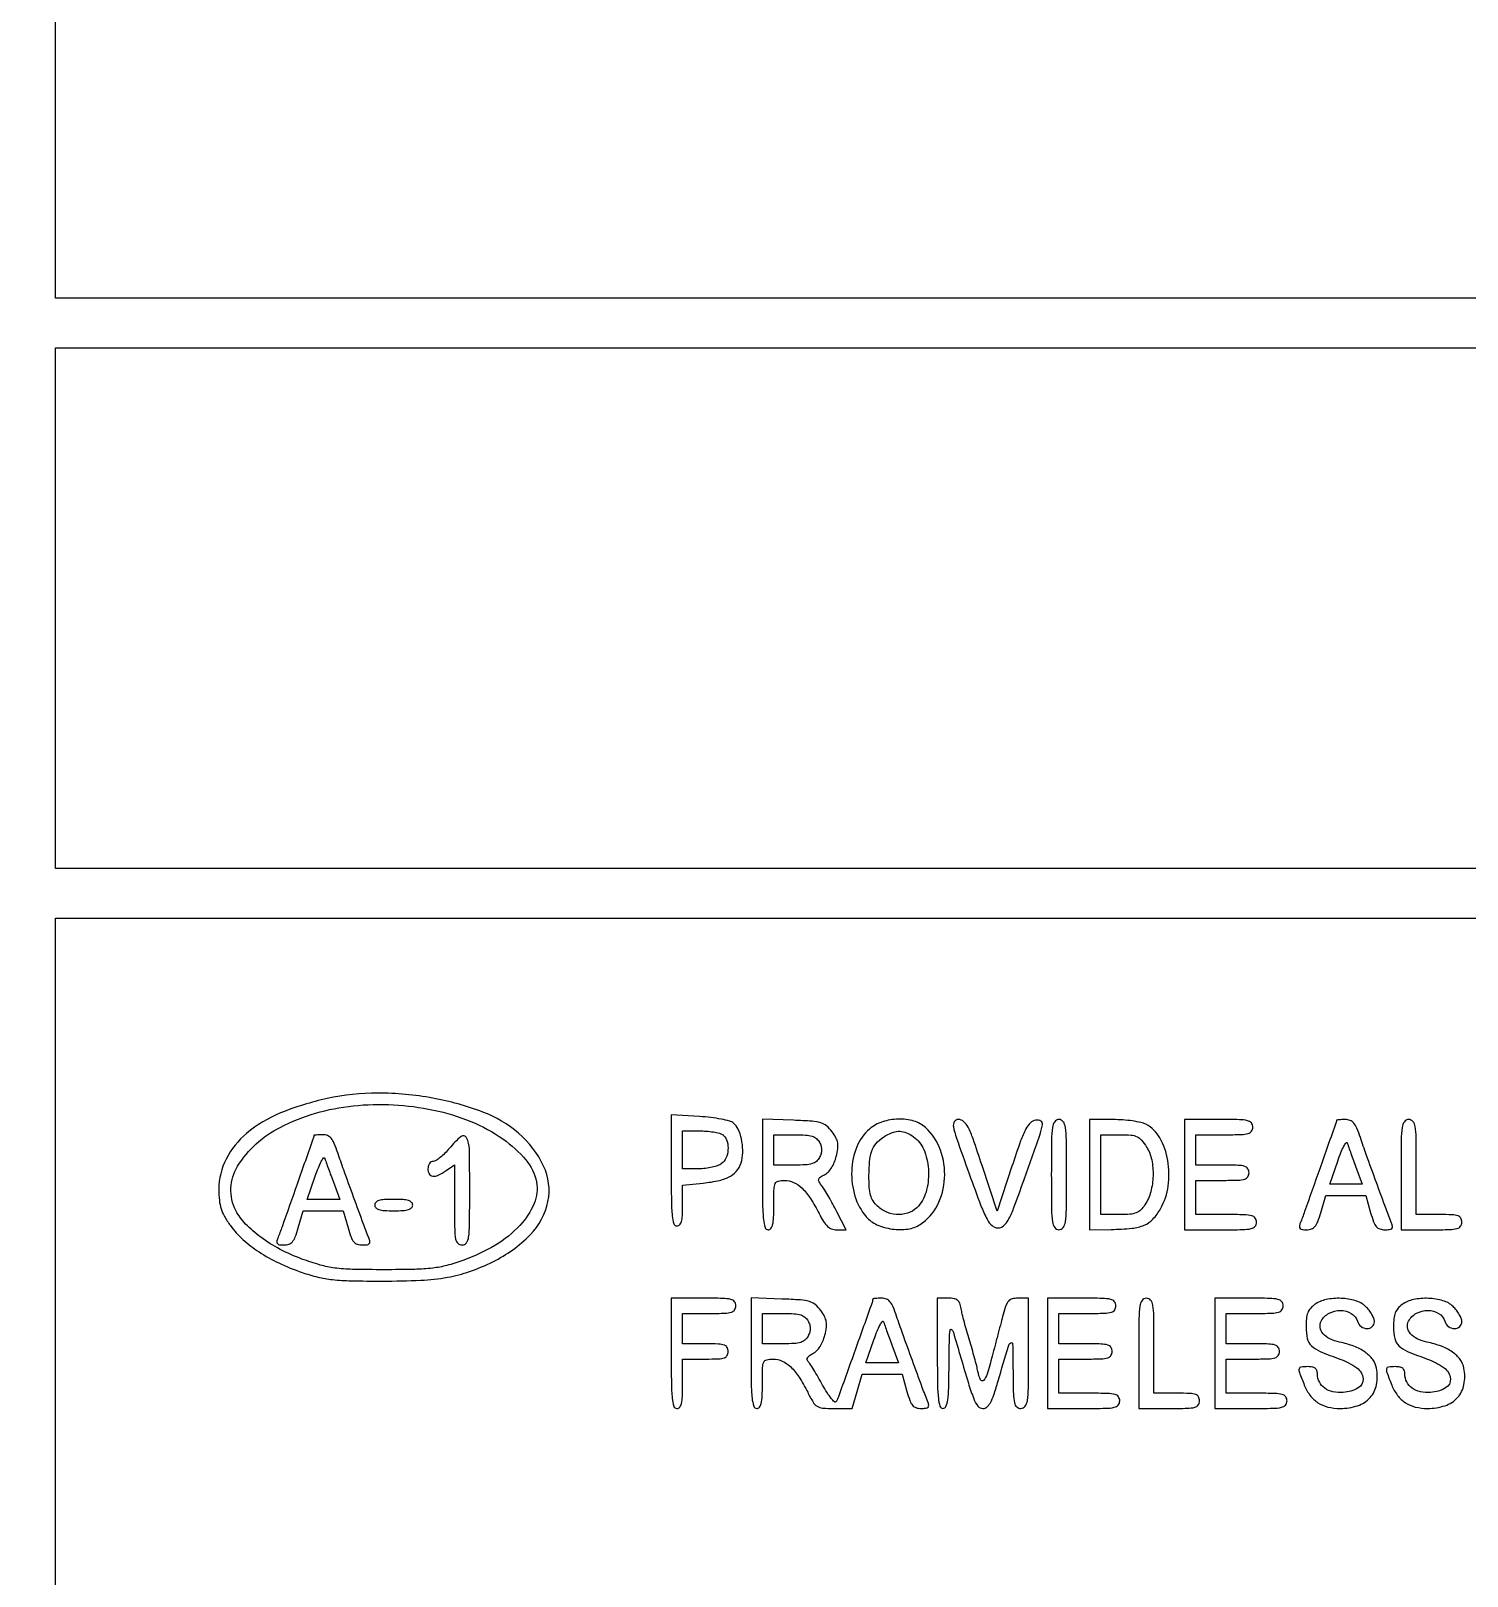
# Model space of a CAD drawing. Extents: x 0 to 1066, y 0 to 761.
# Drawn here: x 777.27 to 809.23, y 529.25 to 563.63 of the extents above; entities that cross this region are included whole.
import ezdxf

# ---------------------------------------------------------------- set-up
doc = ezdxf.new("R2010")
doc.units = 0
doc.header["$MEASUREMENT"] = 0

msp = doc.modelspace()

# ---------------------------------------------------------------- linework, layer by layer
msp.add_lwpolyline([(183.390323, 95.266879, 0.000001), (192.989143, 95.254457, 0.000118)], format="xyb")
for points in [[(409.06215, 749.15415), (40.8618, 749.132981), (40.8618, 380.65769), (40.8618, 12.1824), (501.2973, 12.1824), (961.7328, 12.1824), (961.7328, 380.646631), (961.7328, 749.110861), (961.41555, 749.1633, 0.040886), (961.153339, 749.184871, 0.000002), (934.190609, 749.194398, 0.000089), (904.448031, 749.199508, 0.000054), (869.1804, 749.195529, -0.000029), (813.61687, 749.186499, -0.000004), (696.10453, 749.175037, -0.000004), (556.774728, 749.163736, -0.000004)], [(783.8613, 539.876927, 0.042336), (782.824106, 539.555286, 0.078049), (782.068893, 539.101452, 0.100352), (781.612118, 538.529467, 0.119017), (781.4502, 537.858874, 0.023678), (781.462031, 537.60919, 0.053313), (781.499863, 537.423721, 0.054356), (781.575516, 537.25264, 0.025495), (781.707478, 537.049424, 0.05178), (781.984577, 536.740025, 0.039561), (782.344401, 536.461992, 0.035483), (782.784383, 536.217124, 0.026029), (783.302216, 536.007366, 0.024177), (783.652329, 535.904989, 0.032093), (783.979169, 535.848222, 0.021718), (784.396041, 535.821348, 0.005237), (785.088, 535.8141, 0.011203), (785.947029, 535.83335, 0.032196), (786.539567, 535.898302, 0.041141), (787.032418, 536.027189, 0.030657), (787.55049, 536.245809, 0.083053), (788.381185, 536.846835, 0.146366), (788.775072, 537.58875, 0.160929), (788.679024, 538.373913, 0.105895), (788.122081, 539.103733, 0.086629), (787.324302, 539.576668, 0.045726), (786.211785, 539.885648, 0.044038), (784.991929, 539.99757, 0.054944)], [(786.2301, 539.620176, -0.045283), (787.05996, 539.364975, -0.055369), (787.772223, 538.976349, -0.064183), (788.285543, 538.50925, -0.13045), (788.518637, 538.020334, -0.147618), (788.46669, 537.539749, -0.088164), (788.15068, 537.053887, -0.070355), (787.604618, 536.61431, -0.0478), (786.882185, 536.272637, -0.022803), (786.526886, 536.162478, -0.034691), (786.209419, 536.10284, -0.023697), (785.809569, 536.075225, -0.005392), (785.1303, 536.0679, -0.005258), (784.421168, 536.075358, -0.027054), (784.02941, 536.104845, -0.03816), (783.706526, 536.172149, -0.017704), (783.299312, 536.305828, -0.032559), (782.814911, 536.520808, -0.03742), (782.385697, 536.788465, -0.041176), (782.044793, 537.08428, -0.074271), (781.828682, 537.38349, -0.264999), (781.869066, 538.371776, -0.136259), (782.812768, 539.235219, -0.092055), (784.438202, 539.71421, -0.077862)], [(791.5176, 538.278626, 0.003177), (791.521921, 537.598644, 0.022367), (791.540918, 537.268254, 0.048715), (791.57678, 537.090902, 0.329705), (791.6445, 537.0408, 0.208378), (791.704843, 537.06709, 0.11961), (791.744331, 537.137527, 0.055661), (791.765706, 537.268599, 0.012613), (791.7714, 537.494264), (791.7714, 537.947728), (792.22635, 537.994683, 0.029754), (792.592121, 538.054588, 0.076952), (792.840188, 538.152357, 0.106873), (792.998228, 538.297232, 0.100256), (793.086812, 538.49772, 0.058942), (793.109783, 538.730286, 0.048856), (793.08074, 538.977541, 0.051542), (793.009441, 539.194471, 0.114883), (792.904997, 539.332057, 0.111025), (792.821535, 539.374619, 0.015594), (792.631566, 539.41695, 0.017167), (792.399929, 539.452844, 0.01383), (792.149035, 539.475928), (791.5176, 539.516451)], [(792.68508, 539.05428, -0.13151), (792.764234, 538.917269, -0.084316), (792.7816, 538.733315, -0.084006), (792.737213, 538.553281, -0.128741), (792.63855, 538.427567, -0.079472), (792.557195, 538.384101, -0.027293), (792.428372, 538.347404, -0.026323), (792.279463, 538.321796, -0.027554), (792.13095, 538.312491), (791.7714, 538.3098), (791.7714, 538.7328), (791.7714, 539.1558), (792.17748, 539.1558, -0.022886), (792.340385, 539.14834, -0.026473), (792.494096, 539.125978, -0.026952), (792.620295, 539.093581, -0.120635)], [(793.548, 538.186321, 0.003202), (793.552326, 537.510813, 0.022501), (793.571332, 537.18237, 0.049121), (793.60723, 537.006147, 0.329081), (793.6749, 536.9562, 0.232029), (793.736637, 536.98648, 0.108427), (793.775769, 537.069, 0.047315), (793.796501, 537.224857, 0.00942), (793.8018, 537.5061, -0.00595), (793.806107, 537.868065, -0.096871), (793.832144, 537.986198, -0.238613), (793.89681, 538.039815, -0.056005), (794.040853, 538.056, -0.111153), (794.242305, 538.010656, -0.081177), (794.43162, 537.879801, -0.058854), (794.61731, 537.653171, -0.025924), (794.809172, 537.31575, 0.021841), (794.908916, 537.136953, 0.069009), (794.99607, 537.031427, 0.100305), (795.088578, 536.975632, 0.085906), (795.200845, 536.9562), (795.41205, 536.9562), (795.205873, 537.35805, 0.006834), (795.117806, 537.524072, 0.006481), (795.023698, 537.690612, 0.006451), (794.936651, 537.83576, 0.022591), (794.875227, 537.925875, -0.02569), (794.808648, 538.024864, -0.192002), (794.799729, 538.079664, -0.198014), (794.831063, 538.12459, -0.027525), (794.931928, 538.181775, 0.089041), (795.009881, 538.239614, 0.046566), (795.084398, 538.335276, 0.042448), (795.147634, 538.455602, 0.038847), (795.191864, 538.588463, 0.026721), (795.225834, 538.764822, 0.076578), (795.223842, 538.889241, 0.082928), (795.184816, 539.001584, 0.035157), (795.098472, 539.136262, 0.057331), (794.975902, 539.26654, 0.10358), (794.847517, 539.335832, 0.055706), (794.652385, 539.370774, 0.007564), (794.237158, 539.391871), (793.548, 539.416443)], [(795.931603, 539.197573, 0.123885), (795.648412, 538.804877, 0.085485), (795.534837, 538.265957, 0.082885), (795.607308, 537.703936, 0.104562), (795.859039, 537.245326, 0.111799), (796.097009, 537.068975, 0.06908), (796.433408, 536.973281, 0.069045), (796.783365, 536.972815, 0.111332), (797.061282, 537.076881, 0.131426), (797.442039, 537.50286, 0.103697), (797.602454, 538.102511, 0.101152), (797.50979, 538.728853, 0.118621), (797.179171, 539.228419, 0.118666), (796.919435, 539.375001, 0.075716), (796.573756, 539.418938, 0.073305), (796.218741, 539.357607, 0.095814)], [(796.910697, 539.025839, -0.143223), (797.138398, 538.741523, -0.079931), (797.24086, 538.306353, -0.077332), (797.202665, 537.845218, -0.11509), (797.021396, 537.48495, -0.119537), (796.832984, 537.345395, -0.098447), (796.587327, 537.294752, -0.09388), (796.330877, 537.341462, -0.097006), (796.112603, 537.478547, -0.056872), (796.011683, 537.59764, -0.080028), (795.953787, 537.723996, -0.054705), (795.925963, 537.895724, -0.014142), (795.919491, 538.176497, -0.025001), (795.938555, 538.521355, -0.075567), (795.997982, 538.748338, -0.098225), (796.111437, 538.913205, -0.062967), (796.2975, 539.053619, -0.051006), (796.462266, 539.126958, -0.090781), (796.608914, 539.146995, -0.090761), (796.753171, 539.113781, -0.050966)], [(798.14906, 538.20405, 0.003393), (798.412269, 537.489187, 0.031784), (798.546864, 537.190305, 0.088186), (798.657921, 537.047971, 0.185146), (798.786942, 536.9985, 0.171713), (798.913048, 537.043124, 0.097838), (799.017869, 537.168708, 0.035907), (799.138775, 537.433253, 0.004013), (799.365304, 538.056, 0.000902), (799.719612, 539.060658, 0.03521), (799.78198, 539.288796, 0.313686), (799.74554, 539.372301, 0.175088), (799.631983, 539.395882, 0.158568), (799.511143, 539.336547, 0.080982), (799.409365, 539.199342, 0.034439), (799.294542, 538.933535, 0.004852), (799.101455, 538.368366), (798.770966, 537.369432), (798.435971, 538.389516, 0.004319), (798.236281, 538.980321, 0.035828), (798.124519, 539.240155, 0.094668), (798.025992, 539.365389, 0.180786), (797.907713, 539.4096, 0.252582), (797.818296, 539.361352, 0.197186), (797.796918, 539.251257, 0.035219), (797.867213, 538.995269, 0.0019)], [(799.9776, 538.1829, 0.002322), (799.981189, 537.410038, 0.031956), (800.001667, 537.130688, 0.123223), (800.052478, 537.004309, 0.240299), (800.1468, 536.9562, 0.240299), (800.241122, 537.004309, 0.123223), (800.291933, 537.130688, 0.031956), (800.312411, 537.410038, 0.002322), (800.316, 538.1829, 0.002322), (800.312411, 538.955762, 0.031956), (800.291933, 539.235113, 0.123223), (800.241122, 539.361491, 0.240299), (800.1468, 539.4096, 0.240299), (800.052478, 539.361491, 0.123223), (800.001667, 539.235113, 0.031956), (799.981189, 538.955762, 0.002322)], [(800.8236, 538.1829), (800.8236, 536.9562), (801.31005, 536.964633, 0.018847), (801.77302, 536.990133, 0.076273), (802.046429, 537.058481, 0.107083), (802.237618, 537.192269, 0.057946), (802.407822, 537.425164, 0.09461), (802.578813, 537.929818, 0.077415), (802.569401, 538.500431, 0.083451), (802.393767, 539.000865, 0.148656), (802.083584, 539.302603, 0.065462), (801.97124, 539.343066, 0.01784), (801.785259, 539.376774, 0.017725), (801.569631, 539.400191, 0.017594), (801.35235, 539.408353), (800.8236, 539.4096)], [(802.9386, 538.1829), (802.9386, 536.9562), (803.7423, 536.9562, 0.004147), (804.233009, 536.96027, 0.047763), (804.424388, 536.981803, 0.16431), (804.511794, 537.033393, 0.179874), (804.546, 537.1254, 0.157888), (804.51646, 537.216616, 0.176663), (804.44025, 537.268163, 0.055952), (804.275378, 537.290253, 0.005351), (803.8692, 537.2946), (803.1924, 537.2946), (803.1924, 537.6753), (803.1924, 538.056), (803.7846, 538.056, 0.006583), (804.134492, 538.060607, 0.063075), (804.281625, 538.083193, 0.183695), (804.35047, 538.134626, 0.142406), (804.3768, 538.2252, 0.142406), (804.35047, 538.315774, 0.183695), (804.281625, 538.367207, 0.063075), (804.134492, 538.389793, 0.006583), (803.7846, 538.3944), (803.1924, 538.3944), (803.1924, 538.7328), (803.1924, 539.0712), (803.8269, 539.0712, 0.005909), (804.204926, 539.075667, 0.059311), (804.360938, 539.09799, 0.180365), (804.433456, 539.149488, 0.150217), (804.4614, 539.2404, 0.17273), (804.428727, 539.332157, 0.168559), (804.345075, 539.38375, 0.050222), (804.162522, 539.405449, 0.004487), (803.7, 539.4096), (802.9386, 539.4096)], [(806.322595, 539.38845, -0.084799), (806.316091, 539.350434, -0.000052), (805.95012, 538.311662, -0.000388), (805.614576, 537.361928, -0.009822), (805.517575, 537.10425, 0.060048), (805.497983, 537.030519, 0.230938), (805.512232, 536.986662, 0.170663), (805.560325, 536.962554, 0.031659), (805.660579, 536.9562, 0.086283), (805.768694, 536.974997, 0.134827), (805.845523, 537.028959, 0.082591), (805.907596, 537.13597, 0.018432), (805.975068, 537.3369), (806.087476, 537.7176), (806.532443, 537.7176), (806.977411, 537.7176), (807.084, 537.3369, 0.017944), (807.149385, 537.13199, 0.087286), (807.209612, 537.026531, 0.141822), (807.286834, 536.974152, 0.078722), (807.400146, 536.9562, 0.029308), (807.505292, 536.962368, 0.166988), (807.555022, 536.986276, 0.236769), (807.569864, 537.030066, 0.061225), (807.55009, 537.10425, -0.006965), (807.427801, 537.420606, -0.001209), (807.206545, 538.02204, -0.001323), (806.986817, 538.628787, -0.005089), (806.855052, 539.00775, 0.017403), (806.776281, 539.2175, 0.074917), (806.707522, 539.331275, 0.125362), (806.627816, 539.389172, 0.094981), (806.521249, 539.4096, 0.00999), (806.445084, 539.408078, 0.016528), (806.380952, 539.403387, 0.010464), (806.329848, 539.396862, 0.371455)], [(807.7608, 538.1829), (807.7608, 536.9562), (808.4376, 536.9562, 0.005351), (808.843778, 536.960547, 0.055952), (809.00865, 536.982638, 0.176663), (809.08486, 537.034184, 0.157888), (809.1144, 537.1254, 0.12648), (809.091332, 537.215132, 0.188641), (809.0298, 537.2664, 0.072107), (808.900498, 537.289633, 0.008455), (808.6068, 537.2946), (808.0992, 537.2946), (808.0992, 538.3521, 0.002827), (808.095469, 539.012059, 0.036854), (808.074666, 539.256262, 0.138781), (808.023406, 539.366732, 0.218517), (807.93, 539.4096, 0.240299), (807.835678, 539.361491, 0.123223), (807.784867, 539.235113, 0.031956), (807.764389, 538.955762, 0.002322)], [(783.565195, 539.05005, -0.084799), (783.558691, 539.012034, -0.000052), (783.19272, 537.973262, -0.000388), (782.857176, 537.023528, -0.009822), (782.760175, 536.76585, 0.060048), (782.740583, 536.692119, 0.230938), (782.754832, 536.648262, 0.170663), (782.802925, 536.624154, 0.031659), (782.903179, 536.6178, 0.086283), (783.011294, 536.636597, 0.134827), (783.088123, 536.690559, 0.082591), (783.150196, 536.79757, 0.018432), (783.217668, 536.9985), (783.330076, 537.3792), (783.775043, 537.3792), (784.220011, 537.3792), (784.3266, 536.9985, 0.017944), (784.391985, 536.79359, 0.087286), (784.452212, 536.688131, 0.141822), (784.529434, 536.635752, 0.078722), (784.642746, 536.6178, 0.029308), (784.747892, 536.623968, 0.166988), (784.797622, 536.647876, 0.236769), (784.812464, 536.691666, 0.061225), (784.79269, 536.76585, -0.006965), (784.670401, 537.082206, -0.001209), (784.449145, 537.68364, -0.001323), (784.229417, 538.290387, -0.005089), (784.097652, 538.66935, 0.017403), (784.018881, 538.8791, 0.074917), (783.950122, 538.992875, 0.125362), (783.870416, 539.050772, 0.094981), (783.763849, 539.0712, 0.00999), (783.687684, 539.069678, 0.016528), (783.623552, 539.064987, 0.010464), (783.572448, 539.058462, 0.371455)], [(786.581318, 538.768992, -0.022302), (786.480361, 538.657971, -0.027389), (786.376295, 538.564185, -0.027663), (786.282475, 538.496723, -0.142986), (786.221768, 538.479, 0.141346), (786.176553, 538.465958, 0.099805), (786.138029, 538.429297, 0.084784), (786.11208, 538.374472, 0.068332), (786.1032, 538.3098, 0.129362), (786.132801, 538.197301, 0.245693), (786.209356, 538.14776, 0.137491), (786.335009, 538.170722, 0.03927), (786.507376, 538.272297), (786.6954, 538.403994), (786.6954, 537.510897, 0.003568), (786.699327, 536.960593, 0.043268), (786.720557, 536.750587, 0.15519), (786.772088, 536.655165, 0.19432), (786.8646, 536.6178, 0.240299), (786.958922, 536.665909, 0.123223), (787.009733, 536.792287, 0.031956), (787.030211, 537.071638, 0.002322), (787.0338, 537.8445, 0.004787), (787.025105, 538.75268, 0.109438), (786.964302, 539.00424, 0.488532), (786.840304, 539.030251, 0.043865)], [(794.817, 538.902, -0.049536), (794.853162, 538.814626, -0.073486), (794.865253, 538.7328, -0.073486), (794.853162, 538.650974, -0.049536), (794.817, 538.5636, -0.09537), (794.748105, 538.478675, -0.100861), (794.653866, 538.427433, -0.059921), (794.508832, 538.401448, -0.014397), (794.264123, 538.3944), (793.8018, 538.3944), (793.8018, 538.7328), (793.8018, 539.0712), (794.264123, 539.0712, -0.014397), (794.508832, 539.064152, -0.059921), (794.653866, 539.038167, -0.100861), (794.748105, 538.986925, -0.09537)], [(802.098553, 538.79625, -0.090931), (802.210874, 538.514531, -0.056823), (802.240935, 538.159609, -0.056208), (802.190025, 537.801788, -0.081785), (802.06123, 537.510909, -0.053857), (801.967967, 537.397366, -0.102503), (801.868965, 537.333735, -0.073821), (801.731288, 537.303009, -0.018052), (801.49845, 537.2946), (801.0774, 537.2946), (801.0774, 538.1829), (801.0774, 539.0712), (801.501643, 539.0712, -0.017821), (801.751618, 539.062288, -0.090339), (801.886117, 539.027735, -0.111314), (801.985876, 538.951366, -0.033754)], [(806.748755, 538.37325), (806.898544, 537.9714), (806.536238, 537.9714), (806.173932, 537.9714), (806.351743, 538.485818, -0.011999), (806.422493, 538.675624, -0.026422), (806.487517, 538.816059, -0.047278), (806.537834, 538.892701, -0.601846), (806.56426, 538.887668, 0.009837), (806.586096, 538.821495, 0.001488), (806.632771, 538.690123, 0.001668), (806.688862, 538.535356, 0.001442)], [(783.991355, 538.03485), (784.141144, 537.633), (783.778838, 537.633), (783.416532, 537.633), (783.594343, 538.147418, -0.011999), (783.665093, 538.337224, -0.026422), (783.730117, 538.477659, -0.047278), (783.780434, 538.554301, -0.601846), (783.80686, 538.549268, 0.009837), (783.828696, 538.483095, 0.001488), (783.875371, 538.351723, 0.001668), (783.931462, 538.196956, 0.001442)], [(784.9188, 537.5061, 0.200296), (784.943762, 537.446287, 0.122766), (785.01045, 537.406695, 0.058865), (785.133643, 537.385058, 0.014068), (785.3418, 537.3792, 0.014068), (785.549957, 537.385058, 0.058865), (785.67315, 537.406695, 0.122766), (785.739838, 537.446287, 0.200296), (785.7648, 537.5061, 0.200296), (785.739838, 537.565913, 0.122766), (785.67315, 537.605505, 0.058865), (785.549957, 537.627142, 0.014068), (785.3418, 537.633, 0.014068), (785.133643, 537.627142, 0.058865), (785.01045, 537.605505, 0.122766), (784.943762, 537.565913, 0.200296)], [(791.5176, 534.2067, 0.003213), (791.521928, 533.533179, 0.022561), (791.540938, 533.2056, 0.049302), (791.576853, 533.029877, 0.328801), (791.6445, 532.98, 0.232029), (791.706237, 533.01028, 0.108427), (791.745369, 533.0928, 0.047315), (791.766101, 533.248657, 0.00942), (791.7714, 533.5299), (791.7714, 534.0798), (792.279, 534.0798, 0.008455), (792.572698, 534.084767, 0.072107), (792.702, 534.108, 0.188641), (792.763532, 534.159268, 0.12648), (792.7866, 534.249, 0.12648), (792.763532, 534.338732, 0.188641), (792.702, 534.39, 0.072107), (792.572698, 534.413233, 0.008455), (792.279, 534.4182), (791.7714, 534.4182), (791.7714, 534.7566), (791.7714, 535.095), (792.3636, 535.095, 0.006583), (792.713492, 535.099607, 0.063075), (792.860625, 535.122193, 0.183695), (792.92947, 535.173626, 0.142406), (792.9558, 535.2642, 0.165398), (792.924683, 535.355695, 0.1727), (792.844763, 535.407274, 0.052938), (792.671045, 535.429157, 0.004884), (792.2367, 535.4334), (791.5176, 535.4334)], [(793.2942, 534.210121, 0.003202), (793.298526, 533.534613, 0.022501), (793.317532, 533.20617, 0.049121), (793.35343, 533.029947, 0.329081), (793.4211, 532.98, 0.232029), (793.482837, 533.01028, 0.108427), (793.521969, 533.0928, 0.047315), (793.542701, 533.248657, 0.00942), (793.548, 533.5299, -0.00595), (793.552307, 533.891865, -0.096871), (793.578344, 534.009998, -0.238613), (793.64301, 534.063615, -0.056005), (793.787053, 534.0798, -0.111153), (793.988505, 534.034456, -0.081177), (794.17782, 533.903601, -0.058854), (794.36351, 533.676971, -0.025924), (794.555372, 533.33955, 0.019528), (794.676203, 533.12058, 0.119336), (794.766452, 533.029504, 0.1192), (794.888413, 532.989746, 0.019465), (795.13865, 532.98), (795.541461, 532.98), (795.653868, 533.3607), (795.766276, 533.7414), (796.211243, 533.7414), (796.656211, 533.7414), (796.7628, 533.3607, 0.017944), (796.828185, 533.15579, 0.087286), (796.888412, 533.050331, 0.141822), (796.965634, 532.997952, 0.078722), (797.078946, 532.98, 0.029308), (797.184092, 532.986168, 0.166988), (797.233822, 533.010076, 0.236769), (797.248664, 533.053866, 0.061225), (797.22889, 533.12805, -0.006965), (797.106601, 533.444406, -0.001209), (796.885345, 534.04584, -0.001323), (796.665617, 534.652587, -0.005089), (796.533852, 535.03155, 0.017403), (796.455081, 535.2413, 0.074917), (796.386322, 535.355075, 0.125362), (796.306616, 535.412972, 0.094981), (796.200049, 535.4334, 0.00999), (796.123884, 535.431878, 0.016528), (796.059752, 535.427187, 0.010464), (796.008648, 535.420662, 0.371455), (796.001395, 535.41225, -0.085713), (795.988256, 535.336277, -0.000205), (795.611179, 534.279262, -0.000326), (795.239715, 533.241462, -0.052347), (795.186649, 533.13132, -0.469935), (795.151371, 533.126398, -0.03714), (795.077241, 533.204935, -0.029772), (794.985837, 533.332222, -0.015705), (794.887143, 533.49996, 0.00553), (794.786632, 533.679025, 0.006942), (794.689361, 533.84262, 0.005676), (794.604507, 533.977465, 0.053145), (794.561476, 534.030764, -0.183705), (794.54406, 534.06955, -0.158456), (794.555413, 534.112991, -0.095196), (794.598679, 534.158536, -0.040132), (794.671333, 534.202187, 0.084253), (794.753283, 534.261801, 0.049314), (794.829349, 534.356786, 0.044595), (794.893056, 534.476932, 0.038698), (794.938064, 534.612263, 0.026721), (794.972034, 534.788622, 0.076578), (794.970042, 534.913041, 0.082928), (794.931016, 535.025384, 0.035157), (794.844672, 535.160062, 0.057331), (794.722102, 535.29034, 0.10358), (794.593717, 535.359632, 0.055706), (794.398585, 535.394574, 0.007564), (793.983358, 535.415671), (793.2942, 535.440243)], [(797.4396, 534.2067, 0.003213), (797.443928, 533.533179, 0.022561), (797.462938, 533.2056, 0.049302), (797.498853, 533.029877, 0.328801), (797.5665, 532.98, 0.305395), (797.632734, 533.024616, 0.062503), (797.671002, 533.168264, 0.027449), (797.69281, 533.43816, 0.004264), (797.702037, 533.97405, -0.002416), (797.709385, 534.517522, -0.029471), (797.725446, 534.724943, -0.603012), (797.757212, 534.736514, -0.138127), (797.797691, 534.672, 0.001112), (798.131207, 533.546384, 0.020238), (798.252804, 533.192251, 0.077221), (798.345019, 533.033177, 0.226588), (798.456337, 532.98, 0.178321), (798.544545, 533.012492, 0.090477), (798.620367, 533.105402, 0.045479), (798.697022, 533.28028, 0.010027), (798.794609, 533.59335, -0.001209), (799.020905, 534.367115, -0.180504), (799.075726, 534.440117, -0.586533), (799.116768, 534.418153, -0.002598), (799.124921, 533.80485, 0.004063), (799.133082, 533.30181, 0.046466), (799.156247, 533.105091, 0.159576), (799.208538, 533.015136, 0.183972), (799.3008, 532.98, 0.240299), (799.395122, 533.028109, 0.123223), (799.445933, 533.154487, 0.031956), (799.466411, 533.433838, 0.002322), (799.47, 534.2067), (799.47, 535.4334), (799.235435, 535.4334, 0.057703), (799.105347, 535.418337, 0.150789), (799.025017, 535.371284, 0.102355), (798.967077, 535.274096, 0.018959), (798.90608, 535.07385, 0.000085), (798.859337, 534.896426, 0.000034), (798.79505, 534.652172, 0.000033), (798.725616, 534.38822, 0.000041), (798.661214, 534.14325, -0.009374), (798.547779, 533.742352, -0.115475), (798.468791, 533.605801, -0.538762), (798.401854, 533.617423, -0.053672), (798.343197, 533.80485, 0.012912), (798.316067, 533.925109, 0.003926), (798.268847, 534.105841, 0.003928), (798.212736, 534.307594, 0.004276), (798.154978, 534.5028, -0.00492), (798.097494, 534.698006, -0.004529), (798.042202, 534.899759, -0.004526), (797.996171, 535.080501, -0.014927), (797.970481, 535.20075, 0.043617), (797.937578, 535.320663, 0.134321), (797.888998, 535.388421, 0.130778), (797.811829, 535.423034, 0.040414), (797.683798, 535.4334), (797.4396, 535.4334)], [(799.893, 534.2067), (799.893, 532.98), (800.6967, 532.98, 0.004147), (801.187409, 532.98407, 0.047763), (801.378788, 533.005603, 0.16431), (801.466194, 533.057193, 0.179874), (801.5004, 533.1492, 0.157888), (801.47086, 533.240416, 0.176663), (801.39465, 533.291962, 0.055952), (801.229778, 533.314053, 0.005351), (800.8236, 533.3184), (800.1468, 533.3184), (800.1468, 533.6991), (800.1468, 534.0798), (800.739, 534.0798, 0.006583), (801.088892, 534.084407, 0.063075), (801.236025, 534.106993, 0.183695), (801.30487, 534.158426, 0.142406), (801.3312, 534.249, 0.142406), (801.30487, 534.339574, 0.183695), (801.236025, 534.391007, 0.063075), (801.088892, 534.413593, 0.006583), (800.739, 534.4182), (800.1468, 534.4182), (800.1468, 534.7566), (800.1468, 535.095), (800.7813, 535.095, 0.005909), (801.159326, 535.099467, 0.059311), (801.315338, 535.12179, 0.180365), (801.387856, 535.173288, 0.150217), (801.4158, 535.2642, 0.17273), (801.383127, 535.355957, 0.168559), (801.299475, 535.40755, 0.050222), (801.116922, 535.429249, 0.004487), (800.6544, 535.4334), (799.893, 535.4334)], [(801.9234, 534.2067), (801.9234, 532.98), (802.6002, 532.98, 0.005351), (803.006378, 532.984347, 0.055952), (803.17125, 533.006437, 0.176663), (803.24746, 533.057984, 0.157888), (803.277, 533.1492, 0.12648), (803.253932, 533.238932, 0.188641), (803.1924, 533.2902, 0.072107), (803.063098, 533.313433, 0.008455), (802.7694, 533.3184), (802.2618, 533.3184), (802.2618, 534.3759, 0.002827), (802.258069, 535.035859, 0.036854), (802.237266, 535.280062, 0.138781), (802.186006, 535.390532, 0.218517), (802.0926, 535.4334, 0.240299), (801.998278, 535.385291, 0.123223), (801.947467, 535.258912, 0.031956), (801.926989, 534.979562, 0.002322)], [(803.6154, 534.2067), (803.6154, 532.98), (804.4191, 532.98, 0.004147), (804.909809, 532.98407, 0.047763), (805.101188, 533.005603, 0.16431), (805.188594, 533.057193, 0.179874), (805.2228, 533.1492, 0.157888), (805.19326, 533.240416, 0.176663), (805.11705, 533.291962, 0.055952), (804.952178, 533.314053, 0.005351), (804.546, 533.3184), (803.8692, 533.3184), (803.8692, 533.6991), (803.8692, 534.0798), (804.4614, 534.0798, 0.006583), (804.811292, 534.084407, 0.063075), (804.958425, 534.106993, 0.183695), (805.02727, 534.158426, 0.142406), (805.0536, 534.249, 0.142406), (805.02727, 534.339574, 0.183695), (804.958425, 534.391007, 0.063075), (804.811292, 534.413593, 0.006583), (804.4614, 534.4182), (803.8692, 534.4182), (803.8692, 534.7566), (803.8692, 535.095), (804.5037, 535.095, 0.005909), (804.881726, 535.099467, 0.059311), (805.037738, 535.12179, 0.180365), (805.110256, 535.173288, 0.150217), (805.1382, 535.2642, 0.17273), (805.105527, 535.355957, 0.168559), (805.021875, 535.40755, 0.050222), (804.839322, 535.429249, 0.004487), (804.3768, 535.4334), (803.6154, 535.4334)], [(805.83615, 535.291744, 0.064007), (805.743352, 535.207532, 0.085808), (805.685551, 535.109965, 0.066535), (805.655034, 534.980074, 0.024477), (805.6458, 534.791558, 0.055339), (805.674437, 534.533612, 0.149321), (805.764673, 534.375124, 0.090969), (805.958444, 534.249462, 0.013145), (806.399897, 534.079457, -0.070637), (806.774395, 533.883369, -0.215768), (806.914151, 533.640624, -0.299828), (806.806396, 533.436264, -0.104684), (806.472604, 533.33507, -0.073735), (806.246138, 533.349005, -0.104161), (806.061847, 533.430473, -0.119079), (805.942523, 533.569312, -0.118782), (805.8996, 533.747443, 0.082235), (805.887146, 533.822652, 0.147435), (805.851033, 533.873134, 0.119852), (805.786824, 533.901694, 0.045016), (805.6881, 533.9106, 0.028442), (805.533693, 533.90181, 0.327023), (805.491592, 533.862913, 0.139119), (805.498229, 533.783742, 0.005125), (805.608089, 533.500801, 0.065244), (805.736877, 533.271052, 0.088006), (805.910242, 533.108238, 0.085852), (806.13254, 533.012365, 0.059042), (806.405673, 532.98, 0.079385), (806.794877, 533.042186, 0.130563), (807.072688, 533.222824, 0.137881), (807.214828, 533.509302, 0.093265), (807.215028, 533.876047, 0.114024), (807.131495, 534.066928, 0.079467), (806.96247, 534.231686, 0.063948), (806.713122, 534.3635, 0.038754), (806.391966, 534.456234, -0.060203), (806.175287, 534.528977, -0.103319), (806.024206, 534.643845, -0.141227), (805.959842, 534.782635, -0.162669), (805.984278, 534.925946, -0.149104), (806.158037, 535.099003, -0.123853), (806.412431, 535.161498, -0.133716), (806.651753, 535.0949, -0.183571), (806.789273, 534.921472, 0.153609), (806.871187, 534.804812, 0.157876), (807.004216, 534.757661, 0.194842), (807.120196, 534.800972, 0.210147), (807.1686, 534.911053, 0.093821), (807.154933, 534.983246, 0.037607), (807.111083, 535.07417, 0.035541), (807.047723, 535.167663, 0.037508), (806.972797, 535.249453, 0.118482), (806.74707, 535.378194, 0.061394), (806.424723, 535.430156, 0.060569), (806.092556, 535.402254, 0.10142)], [(807.78195, 535.291744, 0.064007), (807.689152, 535.207532, 0.085808), (807.631351, 535.109965, 0.066535), (807.600834, 534.980074, 0.024477), (807.5916, 534.791558, 0.055339), (807.620237, 534.533612, 0.149321), (807.710473, 534.375124, 0.090969), (807.904244, 534.249462, 0.013145), (808.345697, 534.079457, -0.070637), (808.720195, 533.883369, -0.215768), (808.859951, 533.640624, -0.299828), (808.752196, 533.436264, -0.104684), (808.418404, 533.33507, -0.073735), (808.191938, 533.349005, -0.104161), (808.007647, 533.430473, -0.119079), (807.888323, 533.569312, -0.118782), (807.8454, 533.747443, 0.082235), (807.832946, 533.822652, 0.147435), (807.796833, 533.873134, 0.119852), (807.732624, 533.901694, 0.045016), (807.6339, 533.9106, 0.028442), (807.479493, 533.90181, 0.327023), (807.437392, 533.862913, 0.139119), (807.444029, 533.783742, 0.005125), (807.553889, 533.500801, 0.065244), (807.682677, 533.271052, 0.088006), (807.856042, 533.108238, 0.085852), (808.07834, 533.012365, 0.059042), (808.351473, 532.98, 0.079385), (808.740677, 533.042186, 0.130563), (809.018488, 533.222824, 0.137881), (809.160628, 533.509302, 0.093265), (809.160828, 533.876047, 0.114024), (809.077295, 534.066928, 0.079467), (808.90827, 534.231686, 0.063948), (808.658922, 534.3635, 0.038754), (808.337766, 534.456234, -0.060203), (808.121087, 534.528977, -0.103319), (807.970006, 534.643845, -0.141227), (807.905642, 534.782635, -0.162669), (807.930078, 534.925946, -0.149104), (808.103837, 535.099003, -0.123853), (808.358231, 535.161498, -0.133716), (808.597553, 535.0949, -0.183571), (808.735073, 534.921472, 0.153609), (808.816987, 534.804812, 0.157876), (808.950016, 534.757661, 0.194842), (809.065996, 534.800972, 0.210147), (809.1144, 534.911053, 0.093821), (809.100733, 534.983246, 0.037607), (809.056883, 535.07417, 0.035541), (808.993523, 535.167663, 0.037508), (808.918597, 535.249453, 0.118482), (808.69287, 535.378194, 0.061394), (808.370523, 535.430156, 0.060569), (808.038356, 535.402254, 0.10142)], [(794.5632, 534.9258, -0.049536), (794.599362, 534.838426, -0.073486), (794.611453, 534.7566, -0.073486), (794.599362, 534.674774, -0.049536), (794.5632, 534.5874, -0.09537), (794.494305, 534.502475, -0.100861), (794.400066, 534.451233, -0.059921), (794.255032, 534.425248, -0.014397), (794.010323, 534.4182), (793.548, 534.4182), (793.548, 534.7566), (793.548, 535.095), (794.010323, 535.095, -0.014397), (794.255032, 535.087952, -0.059921), (794.400066, 535.061967, -0.100861), (794.494305, 535.010725, -0.09537)], [(796.427555, 534.39705), (796.577344, 533.9952), (796.215038, 533.9952), (795.852732, 533.9952), (796.030543, 534.509618, -0.011999), (796.101293, 534.699424, -0.026422), (796.166317, 534.839859, -0.047278), (796.216634, 534.916501, -0.601846), (796.24306, 534.911468, 0.009837), (796.264896, 534.845295, 0.001488), (796.311571, 534.713923, 0.001668), (796.367662, 534.559156, 0.001442)]]:
    msp.add_lwpolyline(points, format="xyb", close=True)
msp.add_lwpolyline([(960.8868, 569.4426), (960.8868, 403.4574), (869.3496, 403.4574), (777.8124, 403.4574), (777.8124, 473.6754), (777.8124, 543.8934), (868.7574, 543.8934), (959.7024, 543.8934), (959.7024, 544.4433), (959.7024, 544.9932), (868.7574, 544.9932), (777.8124, 544.9932), (777.8124, 550.7883), (777.8124, 556.5834), (868.7574, 556.5834), (959.7024, 556.5834), (959.7024, 557.1333), (959.7024, 557.6832), (868.7574, 557.6832), (777.8124, 557.6832), (777.8124, 646.5555), (777.8124, 735.4278), (869.3496, 735.4278), (960.8868, 735.4278)], close=True)

doc.saveas('drawing.dxf')
